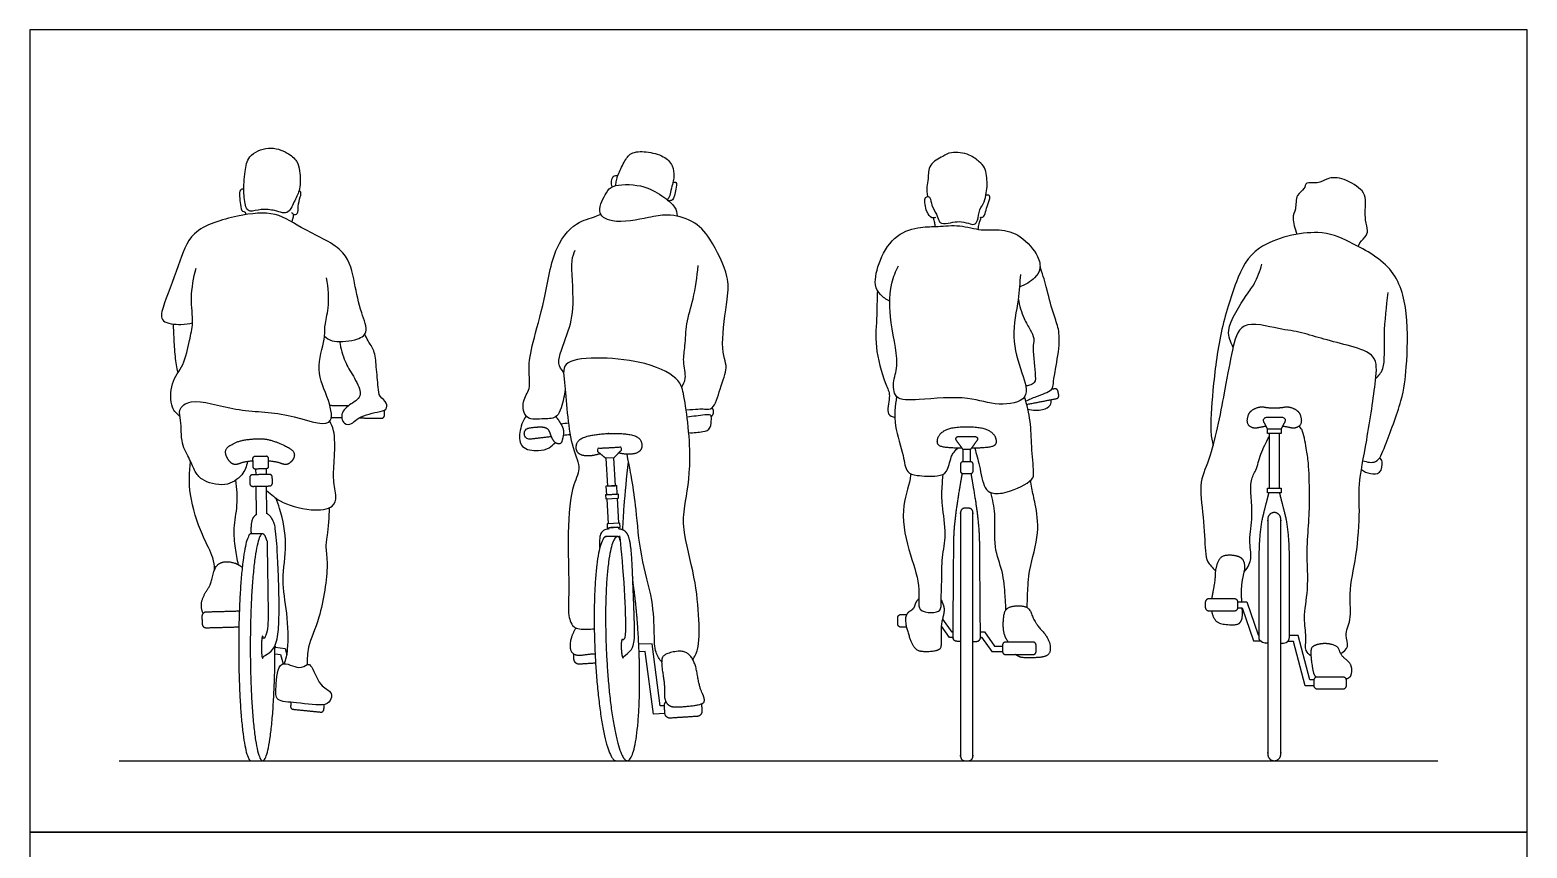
# Model space of a CAD drawing. Header units: millimetres. Extents: x 122.9 to 141.7, y 0.8 to 10.9.
# Drawn here: x 137.431 to 141.698, y 3.04 to 5.371 of the extents above; entities that cross this region are included whole.
import ezdxf

# ---------------------------------------------------------------- set-up
doc = ezdxf.new("R2010")
doc.units = ezdxf.units.MM
for name, color, linetype, true_color in [('AG-DIAGRAM', 7, 'Continuous', 0xfecc66), ('AG-PEOPLE', 7, 'Continuous', 0x66ccff), ('X-VPRT', 6, 'Continuous', 0xff00ff)]:
    doc.layers.add(name, color=color, linetype=linetype, true_color=true_color)

msp = doc.modelspace()

# ---------------------------------------------------------------- linework, layer by layer
at = {"layer": 'AG-DIAGRAM'}
msp.add_lwpolyline([(137.6851, 3.2884), (141.4443, 3.2884)], dxfattribs=at)
at = {"layer": 'AG-PEOPLE'}
for points in [[(140.9587, 4.2344), (140.9972, 4.2344), (140.9972, 4.2215), (140.9587, 4.2215)], [(140.9632, 4.065), (140.9927, 4.065), (140.9927, 4.2215), (140.9632, 4.2215)], [(139.0769, 4.0709), (139.1001, 4.0722), (139.0957, 4.152), (139.0724, 4.1507)], [(139.0744, 4.0462), (139.1053, 4.0479), (139.104, 4.0724), (139.073, 4.0706)], [(140.9587, 4.065), (140.9972, 4.065), (140.9972, 4.0521), (140.9587, 4.0521)], [(139.0722, 4.0348), (139.1088, 4.0369), (139.1082, 4.0481), (139.0716, 4.046)], [(139.0806, 3.9636), (139.0766, 4.0351), (139.1044, 4.0366), (139.1084, 3.9651)], [(139.0768, 3.9521), (139.1134, 3.9542), (139.1128, 3.9654), (139.0762, 3.9633)]]:
    msp.add_lwpolyline(points, close=True, dxfattribs=at)
for points in [[(140.1121, 4.1404), (140.1121, 4.1755), (140.1013, 4.1755), (140.0904, 4.1755), (140.0904, 4.1404)], [(138.0757, 4.1036), (138.0754, 4.1206)], [(138.104, 4.1213), (138.1042, 4.1043)], [(138.0771, 3.9904), (138.0761, 4.0706)], [(138.1047, 4.0713), (138.1057, 3.993)], [(140.8742, 3.7414), (140.8992, 3.7414), (140.932, 3.6476), (140.9346, 3.6476)], [(140.8742, 3.7243), (140.886, 3.7243), (140.9188, 3.6306), (140.9376, 3.6306)], [(140.0622, 3.64), (140.0521, 3.64), (140.0292, 3.6716)], [(140.0623, 3.6551), (140.0598, 3.6551), (140.0328, 3.6923)], [(140.1402, 3.6559), (140.1515, 3.6559), (140.1808, 3.6153), (140.2034, 3.6153)], [(140.1403, 3.6408), (140.1437, 3.6408), (140.1731, 3.6002), (140.2034, 3.6002)], [(141.0905, 3.5015), (141.0655, 3.5015), (141.0326, 3.6278), (141.016, 3.6278)], [(141.0905, 3.5186), (141.0787, 3.5186), (141.0458, 3.6449), (141.0212, 3.6449)], [(138.1296, 3.612), (138.159, 3.6084), (138.1634, 3.5907)], [(138.1296, 3.5935), (138.1457, 3.5915), (138.1525, 3.5642)], [(139.2395, 3.4452), (139.2274, 3.4444), (139.2043, 3.6218), (139.1665, 3.6206)], [(139.2409, 3.4233), (139.2083, 3.4213), (139.1851, 3.5993), (139.1674, 3.5987)]]:
    msp.add_lwpolyline(points, dxfattribs=at)
for points, degree, knots in [([(138.0444, 4.9674), (138.0421, 4.9483), (138.0385, 4.9083), (138.0455, 4.8637), (138.0586, 4.8515), (138.0909, 4.8625), (138.1281, 4.8574), (138.1496, 4.8493), (138.171, 4.8495), (138.1856, 4.887), (138.2035, 4.9164), (138.2009, 4.9689), (138.1938, 4.9985), (138.1644, 5.0234), (138.1116, 5.0426), (138.0509, 5.0142), (138.0463, 4.9836), (138.0444, 4.9674)], 3, [0, 0, 0, 0, 0.428274, 0.78667, 0.987271, 1.294257, 1.633038, 1.894459, 2.120632, 2.449521, 2.779575, 3.166955, 3.464369, 3.79104, 4.195121, 4.612736, 4.976841, 4.976841, 4.976841, 4.976841]), ([(139.1014, 4.9277), (139.1013, 4.9326), (139.1022, 4.9431), (139.1075, 4.9592), (139.1238, 4.9947), (139.1437, 5.0245), (139.1885, 5.0256), (139.2372, 5.0138), (139.264, 4.9879), (139.2681, 4.9528), (139.264, 4.9365), (139.2577, 4.9146), (139.2546, 4.8949), (139.2495, 4.8899), (139.2472, 4.8876)], 3, [0, 0, 0, 0, 0.218382, 0.454158, 0.807477, 1.11694, 1.486892, 1.89182, 2.228766, 2.519975, 2.753297, 3.026849, 3.277582, 3.454862, 3.454862, 3.454862, 3.454862]), ([(140.0125, 4.8369), (140.0092, 4.8359), (140.0004, 4.8333), (139.9849, 4.8527), (139.9789, 4.8913), (139.9892, 4.8978), (139.9991, 4.8938), (139.9995, 4.8694), (140.0159, 4.8475), (140.0217, 4.8271), (140.0289, 4.8173), (140.0562, 4.8218), (140.0797, 4.8269), (140.1053, 4.8208), (140.1234, 4.814), (140.1342, 4.8296), (140.136, 4.8602), (140.153, 4.8802), (140.157, 4.9077), (140.1606, 4.9315), (140.1564, 4.9805), (140.1358, 4.995), (140.111, 5.0191), (140.0556, 5.0254), (140.0341, 5.0105), (139.9911, 4.9904), (139.9924, 4.9473), (139.9866, 4.9249), (139.988, 4.9056), (139.9895, 4.8965)], 3, [0, 0, 0, 0, 0.177737, 0.441983, 0.779658, 0.941614, 1.094516, 1.354558, 1.649285, 1.900087, 2.073442, 2.3511, 2.630323, 2.913201, 3.138581, 3.353053, 3.65663, 3.937522, 4.217973, 4.498965, 4.873358, 5.140968, 5.463244, 5.859328, 6.146133, 6.50511, 6.848534, 7.117664, 7.408705, 7.408705, 7.408705, 7.408705]), ([(139.0903, 4.9241), (139.0874, 4.9335), (139.0896, 4.9579), (139.1025, 4.9568), (139.1071, 4.9568)], 3, [0, 0, 0, 0, 0.3101341, 0.5203562, 0.5203562, 0.5203562, 0.5203562]), ([(141.2173, 4.754), (141.2176, 4.7554), (141.2208, 4.7653), (141.2376, 4.7792), (141.2471, 4.8007), (141.234, 4.8288), (141.24, 4.8878), (141.2327, 4.9136), (141.1761, 4.9516), (141.1293, 4.9514), (141.1112, 4.9367), (141.1, 4.9354), (141.0894, 4.9341), (141.0662, 4.9407), (141.0657, 4.9158), (141.0376, 4.9027), (141.0415, 4.8594), (141.0261, 4.8376), (141.0368, 4.8056), (141.0425, 4.7888)], 3, [4.156944, 4.156944, 4.156944, 4.156944, 4.206168, 4.508143, 4.766547, 5.075405, 5.495934, 5.786486, 6.194539, 6.570671, 6.894054, 6.894054, 6.894054, 7.202508, 7.43717, 7.730866, 8.081078, 8.37426, 8.698415, 8.698415, 8.698415, 8.698415]), ([(138.0407, 4.9176), (138.0373, 4.9172), (138.0247, 4.9191), (138.0312, 4.8734), (138.0341, 4.8525), (138.0459, 4.854), (138.046, 4.8472), (138.0455, 4.8447)], 3, [0, 0, 0, 0, 0.175299, 0.526364, 0.770403, 0.920519, 1.070308, 1.070308, 1.070308, 1.070308]), ([(138.177, 4.8518), (138.1781, 4.8494), (138.1814, 4.844), (138.1975, 4.8463), (138.1936, 4.8698), (138.2015, 4.8941), (138.2053, 4.9095), (138.1999, 4.9116), (138.198, 4.9123)], 3, [0, 0, 0, 0, 0.154516, 0.335683, 0.582093, 0.86994, 1.070305, 1.205119, 1.205119, 1.205119, 1.205119]), ([(139.3015, 4.2883), (139.3301, 4.291), (139.3537, 4.2917), (139.3811, 4.2875), (139.3989, 4.3537), (139.425, 4.4189), (139.3959, 4.4457), (139.4202, 4.6137), (139.425, 4.6695), (139.372, 4.7792), (139.3271, 4.8273), (139.2709, 4.8437), (139.2282, 4.8438), (139.1956, 4.8366), (139.0923, 4.8157), (139.0414, 4.8516), (139.0749, 4.9086), (139.0901, 4.9312), (139.1766, 4.9328), (139.2307, 4.9012), (139.2713, 4.8693), (139.2749, 4.8509), (139.2754, 4.8406)], 3, [-11.255422, -11.255422, -11.255422, -11.255422, -10.921583, -10.656299, -10.222477, -9.72393, -9.115258, -8.60549, -8.1816, -7.567721, -7.084107, -6.640969, -6.640969, -6.226924, -5.648939, -5.263415, -4.84104, -4.546871, -4.044148, -3.577722, -3.180233, -2.913155, -2.913155, -2.913155, -2.913155]), ([(139.2638, 4.9361), (139.2671, 4.937), (139.2764, 4.9388), (139.2719, 4.9162), (139.2661, 4.8832), (139.2547, 4.8847), (139.2508, 4.8847)], 3, [0.0094822, 0.0094822, 0.0094822, 0.0094822, 0.1679665, 0.4170915, 0.7379475, 0.9315693, 0.9315693, 0.9315693, 0.9315693]), ([(140.1388, 4.8377), (140.14, 4.8372), (140.1428, 4.8365), (140.1527, 4.8392), (140.1559, 4.8596), (140.1636, 4.8773), (140.1704, 4.9019), (140.1593, 4.9008), (140.1559, 4.9005)], 3, [0, 0, 0, 0, 0.110565, 0.268544, 0.507172, 0.769476, 1.014249, 1.189547, 1.189547, 1.189547, 1.189547]), ([(138.2707, 4.4988), (138.2772, 4.4933), (138.2908, 4.4802), (138.3573, 4.4839), (138.4001, 4.5073), (138.3724, 4.5687), (138.3563, 4.6502), (138.337, 4.7484), (138.2119, 4.7985), (138.134, 4.8568), (138.0223, 4.8441), (137.8847, 4.8037), (137.8571, 4.6996), (137.8094, 4.5869), (137.8005, 4.5352), (137.864, 4.5305), (137.8837, 4.5338), (137.8944, 4.5367)], 3, [0, 0, 0, 0, 0.274805, 0.714005, 1.054633, 1.463368, 1.97471, 2.498867, 3.112221, 3.65048, 4.20752, 4.832473, 5.387713, 5.999833, 6.336856, 6.727707, 7.042826, 7.042826, 7.042826, 7.042826]), ([(138.1776, 4.8242), (138.1787, 4.827), (138.1806, 4.8328), (138.1826, 4.8413), (138.1834, 4.8456)], 3, [0, 0, 0, 0, 0.1650826, 0.3625981, 0.3625981, 0.3625981, 0.3625981]), ([(138.9567, 4.3464), (138.9558, 4.3377), (138.953, 4.322), (138.9388, 4.2613), (138.8975, 4.2649), (138.8409, 4.2553), (138.8319, 4.3154), (138.8606, 4.3483), (138.8495, 4.4056), (138.8639, 4.4832), (138.8985, 4.5957), (138.9236, 4.7625), (138.9993, 4.8335), (139.0315, 4.8332), (139.0581, 4.8463)], 3, [0, 0, 0, 0, 0.292337, 0.707032, 1.052738, 1.448585, 1.832343, 2.197431, 2.611907, 3.117985, 3.726737, 4.342016, 4.927045, 5.465832, 5.465832, 5.465832, 5.465832]), ([(140.006, 4.8355), (140.007, 4.8312), (140.009, 4.8225), (140.0105, 4.8147), (140.0112, 4.8108)], 3, [0, 0, 0, 0, 0.2017697, 0.391583, 0.391583, 0.391583, 0.391583]), ([(140.1338, 4.8029), (140.1345, 4.8082), (140.1364, 4.8186), (140.1403, 4.831), (140.1427, 4.837)], 3, [0, 0, 0, 0, 0.2197875, 0.4633694, 0.4633694, 0.4633694, 0.4633694]), ([(139.8819, 4.5984), (139.8719, 4.6026), (139.8538, 4.6163), (139.8346, 4.6455), (139.8516, 4.7193), (139.8964, 4.7905), (139.9697, 4.8118), (140.0192, 4.8096), (140.0817, 4.8176), (140.142, 4.7974), (140.1943, 4.8049), (140.2574, 4.7882), (140.3067, 4.7289), (140.3132, 4.6896), (140.2962, 4.6629), (140.2677, 4.6437), (140.2516, 4.6392)], 3, [0, 0, 0, 0, 0.314478, 0.623308, 1.090652, 1.596217, 2.060199, 2.450391, 2.88358, 3.319005, 3.715229, 4.153776, 4.630604, 4.96138, 5.258962, 5.650031, 5.650031, 5.650031, 5.650031]), ([(141.2305, 4.1436), (141.2418, 4.1394), (141.2738, 4.1328), (141.2952, 4.1911), (141.3442, 4.3168), (141.3558, 4.4093), (141.3614, 4.5645), (141.3238, 4.6996), (141.1907, 4.7684), (141.1065, 4.8071), (140.9193, 4.766), (140.8666, 4.653), (140.8214, 4.5077), (140.8022, 4.3514), (140.7939, 4.2263), (140.8006, 4.1995), (140.8032, 4.1871)], 3, [0, 0, 0, 0, 0.340627, 0.753634, 1.412474, 1.973552, 2.671806, 3.33079, 3.995257, 4.548956, 5.290524, 5.904504, 6.600737, 7.330917, 7.950905, 8.299944, 8.299944, 8.299944, 8.299944]), ([(138.9522, 4.3953), (138.9464, 4.4033), (138.9289, 4.4217), (138.9661, 4.5085), (138.9858, 4.5838), (138.9706, 4.714), (138.9815, 4.7336), (138.9849, 4.7435)], 3, [0, 0, 0, 0, 0.309874, 0.831429, 1.370038, 2.001604, 2.320184, 2.320184, 2.320184, 2.320184]), ([(139.2887, 4.3534), (139.2935, 4.3611), (139.3042, 4.3781), (139.2906, 4.4277), (139.3, 4.4714), (139.3002, 4.5363), (139.3243, 4.605), (139.3327, 4.6679), (139.336, 4.6995)], 3, [0, 0, 0, 0, 0.296595, 0.689952, 1.074119, 1.524869, 2.012742, 2.569258, 2.569258, 2.569258, 2.569258]), ([(140.2544, 4.6745), (140.2523, 4.6504), (140.2502, 4.6019), (140.2259, 4.4951), (140.2562, 4.3991), (140.2861, 4.3148), (140.1858, 4.2972), (140.1064, 4.3297), (139.9712, 4.3175), (139.8925, 4.314), (139.8908, 4.3755), (139.911, 4.4219), (139.8773, 4.5543), (139.8835, 4.6479), (139.8988, 4.6833), (139.9069, 4.6991)], 3, [0, 0, 0, 0, 0.470258, 1.039404, 1.606583, 2.062682, 2.541024, 3.068945, 3.718308, 4.163266, 4.533455, 4.928605, 5.56702, 6.106008, 6.509519, 6.509519, 6.509519, 6.509519]), ([(140.2694, 4.3141), (140.2798, 4.318), (140.298, 4.3267), (140.3471, 4.3426), (140.3479, 4.3649), (140.3526, 4.3978), (140.3676, 4.4732), (140.3635, 4.524), (140.3454, 4.567), (140.3286, 4.6402), (140.3164, 4.6782), (140.3102, 4.6978)], 3, [0, 0, 0, 0, 0.319355, 0.696876, 0.929988, 1.24743, 1.733787, 2.126873, 2.500377, 2.975717, 3.409403, 3.409403, 3.409403, 3.409403]), ([(140.8606, 4.4677), (140.8536, 4.4824), (140.833, 4.5146), (140.8986, 4.6171), (140.9223, 4.646), (140.9376, 4.6846), (140.9421, 4.7033)], 3, [0, 0, 0, 0, 0.395407, 0.993396, 1.3625, 1.79282, 1.79282, 1.79282, 1.79282]), ([(137.8587, 4.2693), (137.8501, 4.2766), (137.8313, 4.293), (137.83, 4.3684), (137.8717, 4.4141), (137.8853, 4.4866), (137.8983, 4.5365), (137.8872, 4.609), (137.8974, 4.6648), (137.9046, 4.6926)], 3, [0, 0, 0, 0, 0.317665, 0.765694, 1.196594, 1.656084, 2.048621, 2.508269, 3.015408, 3.015408, 3.015408, 3.015408]), ([(138.0512, 4.141), (138.0486, 4.1276), (138.0384, 4.1006), (137.9887, 4.0651), (137.9194, 4.0865), (137.9015, 4.1123), (137.887, 4.1489), (137.8599, 4.1912), (137.8641, 4.2571), (137.8517, 4.2893), (137.8942, 4.3265), (138.0254, 4.2795), (138.1551, 4.2866), (138.303, 4.2254), (138.2834, 4.3234), (138.2418, 4.3998), (138.2737, 4.4885), (138.2699, 4.5296), (138.2848, 4.5798), (138.2819, 4.6367), (138.2768, 4.665)], 3, [0, 0, 0, 0, 0.348793, 0.757021, 1.200966, 1.500173, 1.835327, 2.224058, 2.662917, 2.963905, 3.308192, 3.929169, 4.598391, 5.190759, 5.618753, 6.145116, 6.654554, 7.000215, 7.386507, 7.894234, 7.894234, 7.894234, 7.894234]), ([(139.8468, 4.6285), (139.8452, 4.6018), (139.8454, 4.5471), (139.8374, 4.4576), (139.8703, 4.3604), (139.8856, 4.3278), (139.8692, 4.2747), (139.8894, 4.2684), (139.8966, 4.2668)], 3, [0, 0, 0, 0, 0.494616, 1.028556, 1.575436, 1.85878, 2.17376, 2.366539, 2.366539, 2.366539, 2.366539]), ([(141.2669, 4.3777), (141.2748, 4.3861), (141.2958, 4.4045), (141.2879, 4.5082), (141.298, 4.5827), (141.3021, 4.6229)], 3, [0, 0, 0, 0, 0.333345, 0.890124, 1.513825, 1.513825, 1.513825, 1.513825]), ([(140.2481, 4.6057), (140.2512, 4.5862), (140.2625, 4.5482), (140.2818, 4.5188), (140.2952, 4.4911), (140.2878, 4.4725), (140.2961, 4.3947), (140.2984, 4.3659), (140.2799, 4.358), (140.273, 4.3568), (140.2695, 4.3566)], 3, [0, 0, 0, 0, 0.424733, 0.758357, 1.044572, 1.290363, 1.779122, 2.067509, 2.289099, 2.469724, 2.469724, 2.469724, 2.469724]), ([(137.8532, 4.3945), (137.85, 4.4097), (137.8447, 4.4398), (137.8418, 4.4945), (137.8408, 4.5202), (137.8405, 4.5331)], 3, [0, 0, 0, 0, 0.373423, 0.774835, 1.114707, 1.114707, 1.114707, 1.114707]), ([(141.1673, 3.5937), (141.1753, 3.5984), (141.1937, 3.6132), (141.1755, 3.6475), (141.2005, 3.692), (141.188, 3.7683), (141.2141, 3.8713), (141.2226, 4.0023), (141.2164, 4.0766), (141.243, 4.2028), (141.2667, 4.3656), (141.2734, 4.4466), (141.1935, 4.4711), (141.1198, 4.4891), (141.0772, 4.5026), (141.0343, 4.5138), (140.9937, 4.5161), (140.879, 4.5499), (140.8564, 4.4506), (140.8375, 4.3508), (140.8015, 4.1568), (140.7611, 4.0859), (140.7766, 3.9847), (140.7807, 3.8885), (140.7848, 3.8552), (140.8009, 3.8397), (140.8101, 3.8293)], 3, [0, 0, 0, 0, 0.299296, 0.618513, 1.004898, 1.491187, 2.084922, 2.729618, 3.215898, 3.858078, 4.600205, 5.065754, 5.542548, 6.047387, 6.50791, 6.50791, 6.972689, 7.533066, 8.027792, 8.629983, 9.418592, 9.927537, 10.492995, 11.051198, 11.369221, 11.677129, 11.677129, 11.677129, 11.677129]), ([(138.3137, 4.483), (138.3167, 4.4638), (138.3273, 4.4251), (138.3522, 4.3868), (138.3771, 4.3399), (138.3679, 4.3199), (138.3503, 4.3075), (138.3143, 4.2847), (138.3226, 4.2455), (138.351, 4.2466), (138.3612, 4.2664), (138.4202, 4.2834), (138.4482, 4.2865), (138.4502, 4.3103), (138.4256, 4.326), (138.4235, 4.3543), (138.4182, 4.4115), (138.4148, 4.4567), (138.3945, 4.4841), (138.3886, 4.4975), (138.3854, 4.5039)], 3, [0, 0, 0, 0, 0.417428, 0.798673, 1.183813, 1.416043, 1.669347, 2.013942, 2.313663, 2.561797, 2.810541, 3.236225, 3.51431, 3.737794, 4.015285, 4.298885, 4.715797, 5.087648, 5.396851, 5.6497, 5.6497, 5.6497, 5.6497]), ([(139.3205, 3.5765), (139.326, 3.5858), (139.3389, 3.6059), (139.3391, 3.6962), (139.3285, 3.8096), (139.2896, 3.9462), (139.2967, 4.0167), (139.3221, 4.1461), (139.2965, 4.3334), (139.2817, 4.3763), (139.1906, 4.4349), (138.9414, 4.446), (138.9577, 4.3638), (138.9658, 4.1959), (139.0053, 4.1234), (138.9747, 4.0749), (138.9612, 3.937), (138.9696, 3.7773), (138.9629, 3.7061), (138.979, 3.6615), (139.0204, 3.6643), (139.033, 3.6636), (139.0396, 3.6641)], 3, [0, 0, 0, 0, 0.322921, 0.845066, 1.4762, 2.143989, 2.614451, 3.276931, 4.053736, 4.415406, 5.001265, 5.842275, 6.271068, 7.014339, 7.449007, 7.895303, 8.575544, 9.304501, 9.784334, 10.135269, 10.474902, 10.728317, 10.728317, 10.728317, 10.728317]), ([(139.9012, 4.3268), (139.8968, 4.2993), (139.8922, 4.2433), (139.9217, 4.1621), (139.927, 4.1089), (139.959, 4.1001), (140.019, 4.0978), (140.0472, 4.1085), (140.054, 4.1496), (140.063, 4.1678), (140.0758, 4.1793)], 3, [0, 0, 0, 0, 0.504823, 1.022001, 1.401511, 1.690971, 2.08546, 2.385688, 2.724697, 2.913064, 2.913064, 2.913064, 2.913064]), ([(140.1242, 4.1793), (140.1285, 4.1623), (140.1383, 4.1311), (140.1486, 4.0651), (140.1731, 4.0484), (140.217, 4.0499), (140.2915, 4.0857), (140.2928, 4.1128), (140.2852, 4.1866), (140.2844, 4.255), (140.2729, 4.3029), (140.2659, 4.3259)], 3, [0, 0, 0, 0, 0.400573, 0.840016, 1.113255, 1.478913, 1.964223, 2.231356, 2.698531, 3.167677, 3.636404, 3.636404, 3.636404, 3.636404]), ([(140.2753, 4.2907), (140.2887, 4.2862), (140.3171, 4.2864), (140.3415, 4.2993), (140.342, 4.3122), (140.3416, 4.3174)], 3, [0, 0, 0, 0, 0.359047, 0.6326962, 0.8527216, 0.8527216, 0.8527216, 0.8527216]), ([(138.8454, 4.2707), (138.8355, 4.2571), (138.8245, 4.2256), (138.8272, 4.1769), (138.8802, 4.1693), (138.9111, 4.1783), (138.9237, 4.1897), (138.9287, 4.1957)], 3, [0, 0, 0, 0, 0.404207, 0.765938, 1.150054, 1.474261, 1.750471, 1.750471, 1.750471, 1.750471]), ([(139.3089, 4.2236), (139.3226, 4.2227), (139.3485, 4.226), (139.3715, 4.2306), (139.3737, 4.2645), (139.373, 4.2759), (139.3527, 4.2739), (139.3297, 4.2707), (139.3127, 4.2687), (139.3042, 4.2676)], 3, [0.050874, 0.050874, 0.050874, 0.050874, 0.388395, 0.648149, 0.825886, 0.995081, 1.228493, 1.512304, 1.800328, 1.800328, 1.800328, 1.800328]), ([(140.9548, 4.2418), (140.9371, 4.2385), (140.9193, 4.2349), (140.8996, 4.2467), (140.9027, 4.2753), (140.9156, 4.2899), (140.9398, 4.2984), (140.9623, 4.2939), (140.9779, 4.2939), (140.9936, 4.2939), (141.0161, 4.2984), (141.0403, 4.2899), (141.0532, 4.2753), (141.0563, 4.2467), (141.0365, 4.2349), (141.0187, 4.2385), (141.0011, 4.2418)], 2, [0, 0, 0, 0.07597, 0.151941, 0.227911, 0.303881, 0.379852, 0.455822, 0.531792, 0.531792, 0.607763, 0.683733, 0.759703, 0.835674, 0.911644, 0.987614, 1.063585, 1.063585, 1.063585]), ([(138.1049, 4.0582), (138.1217, 4.0466), (138.1379, 4.0263), (138.2273, 3.9975), (138.297, 4.0068), (138.3064, 4.0428), (138.2933, 4.0905), (138.3003, 4.152), (138.3009, 4.2295), (138.29, 4.2474), (138.2855, 4.2561)], 3, [0, 0, 0, 0, 0.427644, 0.981091, 1.410745, 1.705265, 2.083127, 2.531005, 3.004233, 3.299875, 3.299875, 3.299875, 3.299875]), ([(140.0878, 4.1791), (140.0691, 4.1791), (140.0228, 4.1829), (140.0151, 4.1999), (140.0265, 4.2245), (140.0617, 4.2402), (140.1013, 4.2402), (140.1408, 4.2402), (140.1761, 4.2245), (140.1874, 4.1999), (140.1797, 4.1829), (140.1334, 4.1791), (140.1147, 4.1791)], 2, [0, 0, 0, 0.120899, 0.241798, 0.362697, 0.483597, 0.604496, 0.604496, 0.725395, 0.846294, 0.967193, 1.088092, 1.208991, 1.208991, 1.208991]), ([(141.0822, 3.5875), (141.0768, 3.5915), (141.0636, 3.6016), (141.071, 3.643), (141.059, 3.697), (141.0773, 3.7773), (141.0686, 3.8857), (141.0773, 3.9678), (141.0787, 4.046), (141.0764, 4.1375), (141.0693, 4.1755), (141.0598, 4.2326), (141.0515, 4.2387), (141.0484, 4.2421)], 3, [0, 0, 0, 0, 0.254379, 0.602911, 1.022682, 1.535507, 2.128369, 2.642202, 3.150868, 3.683341, 4.055696, 4.469507, 4.680053, 4.680053, 4.680053, 4.680053]), ([(138.066, 4.1429), (138.0391, 4.14), (138.0151, 4.1298), (137.9975, 4.1424), (137.9864, 4.1669), (137.9941, 4.1847), (138.0415, 4.206), (138.0883, 4.206), (138.1135, 4.206), (138.179, 4.1772), (138.1866, 4.1593), (138.179, 4.1424), (138.1614, 4.1298), (138.1374, 4.14), (138.1105, 4.1429)], 2, [0, 0, 0, 0.106299, 0.212599, 0.318898, 0.425197, 0.531496, 0.637796, 0.637796, 0.744095, 0.850394, 0.956693, 1.062993, 1.169292, 1.275591, 1.275591, 1.275591]), ([(139.0565, 4.1636), (139.0337, 4.1559), (138.9977, 4.1586), (138.9852, 4.1787), (138.995, 4.2067), (139.0434, 4.2192), (139.0802, 4.2213), (139.0802, 4.2213), (139.0802, 4.2213), (139.117, 4.2222), (139.1663, 4.2137), (139.1783, 4.1866), (139.1675, 4.1655), (139.1321, 4.1599), (139.1091, 4.1656)], 2, [-1.310686, -1.310686, -1.310686, -1.179618, -1.048549, -0.91748, -0.786412, -0.655343, -0.655256, -0.655256, -0.655169, -0.5241, -0.393031, -0.261963, -0.130894, -0.001394, -0.001394, -0.001394]), ([(140.8924, 3.8267), (140.9043, 3.842), (140.9153, 3.865), (140.9039, 3.9201), (140.9197, 3.9846), (140.905, 4.0871), (140.9273, 4.115), (140.938, 4.1644), (140.9543, 4.1956), (140.9632, 4.2113)], 3, [0, 0, 0, 0, 0.337229, 0.746066, 1.222983, 1.784882, 2.113119, 2.50529, 2.92271, 2.92271, 2.92271, 2.92271]), ([(137.9574, 3.8332), (137.9567, 3.8445), (137.9554, 3.8696), (137.9183, 3.9342), (137.8822, 4.0471), (137.885, 4.1104), (137.889, 4.1417)], 3, [0, 0, 0, 0, 0.318613, 0.783972, 1.380206, 1.911746, 1.911746, 1.911746, 1.911746]), ([(139.1207, 3.9465), (139.1218, 3.969), (139.1244, 4.0141), (139.1322, 4.0984), (139.1372, 4.1404)], 3, [0, 0, 0, 0, 0.468686, 1.110064, 1.110064, 1.110064, 1.110064]), ([(139.2317, 3.5701), (139.2251, 3.5784), (139.2114, 3.5975), (139.2109, 3.6542), (139.2078, 3.7496), (139.1698, 3.8702), (139.16, 4.0024), (139.1491, 4.0803), (139.1406, 4.1236), (139.133, 4.1619)], 3, [0, 0, 0, 0, 0.320537, 0.736986, 1.292617, 1.940332, 2.5967, 3.124175, 3.471814, 3.471814, 3.471814, 3.471814]), ([(141.2261, 4.118), (141.2336, 4.1124), (141.2506, 4.1059), (141.2828, 4.1036), (141.2879, 4.1421), (141.2814, 4.1489), (141.2786, 4.1524)], 3, [0, 0, 0, 0, 0.29995, 0.589641, 0.905086, 1.111934, 1.111934, 1.111934, 1.111934]), ([(139.9416, 4.1061), (139.9413, 4.1016), (139.9384, 4.0764), (139.9083, 3.9987), (139.9387, 3.8752), (139.9724, 3.7836), (139.9572, 3.7136), (140.0001, 3.7095), (140.0294, 3.7139), (140.0272, 3.7452), (140.031, 3.7997), (140.0294, 3.8692), (140.0455, 3.9325), (140.0294, 4.0158), (140.0306, 4.0634), (140.0328, 4.0929), (140.0341, 4.1049)], 3, [0.215876, 0.215876, 0.215876, 0.215876, 0.339682, 0.868514, 1.494027, 2.050241, 2.465399, 2.78157, 3.058076, 3.333761, 3.747561, 4.208046, 4.656677, 5.159003, 5.561929, 5.838762, 5.838762, 5.838762, 5.838762]), ([(138.0258, 3.8468), (138.0219, 3.8625), (138.0163, 3.8946), (138.0101, 3.9519), (138.0246, 4.0169), (138.0212, 4.0646), (138.0183, 4.0883)], 3, [0, 0, 0, 0, 0.38014, 0.791309, 1.236384, 1.698698, 1.698698, 1.698698, 1.698698]), ([(140.2734, 3.7247), (140.2736, 3.7382), (140.2751, 3.7667), (140.2771, 3.835), (140.3107, 3.9341), (140.2976, 4.0189), (140.287, 4.0608), (140.2842, 4.0801), (140.2832, 4.0875)], 3, [0, 0, 0, 0, 0.351799, 0.806667, 1.372478, 1.848675, 2.220337, 2.443588, 2.443588, 2.443588, 2.443588]), ([(138.1566, 3.5647), (138.1606, 3.5782), (138.1692, 3.6062), (138.1655, 3.7123), (138.1464, 3.8039), (138.1665, 3.9024), (138.1507, 3.9856), (138.136, 4.0278), (138.1328, 4.0365)], 3, [0, 0, 0, 0, 0.355274, 0.909264, 1.444808, 1.995232, 2.526806, 2.696429, 2.696429, 2.696429, 2.696429]), ([(140.213, 3.7182), (140.2126, 3.7319), (140.2108, 3.7595), (140.2053, 3.8305), (140.1757, 3.8955), (140.1862, 3.9917), (140.1749, 4.0325), (140.1696, 4.0529)], 3, [0, 0, 0, 0, 0.354342, 0.811577, 1.282597, 1.815298, 2.254662, 2.254662, 2.254662, 2.254662]), ([(138.2842, 4.0092), (138.2838, 3.984), (138.2784, 3.9268), (138.2725, 3.8941), (138.2836, 3.8441), (138.2609, 3.6943), (138.2226, 3.6198), (138.221, 3.5788), (138.2213, 3.5623)], 3, [0.077477, 0.077477, 0.077477, 0.077477, 0.483879, 0.800797, 1.181307, 1.852304, 2.372309, 2.723124, 2.723124, 2.723124, 2.723124]), ([(140.8854, 3.7414), (140.8837, 3.7701), (140.8869, 3.8063), (140.8961, 3.8395), (140.8887, 3.8663), (140.8731, 3.8709), (140.8574, 3.8755), (140.8233, 3.8715), (140.8093, 3.8346), (140.8094, 3.802), (140.8006, 3.7582), (140.7994, 3.7497)], 2, [1.29146, 1.29146, 1.29146, 1.404408, 1.532081, 1.659755, 1.787428, 1.787428, 1.915102, 2.042775, 2.170448, 2.298122, 2.334578, 2.334578, 2.334578]), ([(140.7989, 3.7159), (140.799, 3.7157), (140.8024, 3.6973), (140.8199, 3.6782), (140.8688, 3.6745), (140.882, 3.6825), (140.8878, 3.6979), (140.8866, 3.7224)], 2, [0.636969, 0.636969, 0.636969, 0.6383672, 0.7660406, 0.8937141, 1.0213875, 1.149061, 1.254302, 1.254302, 1.254302]), ([(141.1821, 3.5222), (141.1949, 3.524), (141.2002, 3.5471), (141.1947, 3.567), (141.1676, 3.5886), (141.1603, 3.615), (141.1257, 3.624), (141.1079, 3.621), (141.0902, 3.618), (141.0802, 3.6033), (141.0857, 3.5543), (141.0916, 3.5309), (141.0976, 3.5266)], 2, [0.675723, 0.675723, 0.675723, 0.778846, 0.890109, 1.001373, 1.112637, 1.2239, 1.335164, 1.335164, 1.446428, 1.557691, 1.668955, 1.730054, 1.730054, 1.730054]), ([(138.1501, 3.5634), (138.1359, 3.5568), (138.1321, 3.498), (138.1305, 3.4552), (138.1926, 3.4562), (138.2722, 3.4405), (138.2914, 3.4632), (138.2906, 3.4886), (138.2541, 3.4995), (138.2353, 3.5617), (138.2205, 3.5645), (138.1982, 3.5446), (138.1622, 3.5691), (138.1501, 3.5634)], 3, [0, 0, 0, 0, 0.44534, 0.775521, 1.176062, 1.667892, 1.930795, 2.171521, 2.493494, 2.918148, 3.093231, 3.366058, 3.747673, 3.747673, 3.747673, 3.747673])]:
    msp.add_open_spline(points, degree=degree, knots=knots, dxfattribs=at)
for points, weights, degree, knots in [([(140.2721, 4.304), (140.3165, 4.3126), (140.3566, 4.3203), (140.3652, 4.322), (140.3635, 4.3306), (140.3625, 4.336), (140.3614, 4.3414), (140.3598, 4.35), (140.3512, 4.3483), (140.3469, 4.3475), (140.3426, 4.3467)], [1, 1, 1, 0.707106781187, 1, 1, 1, 0.707106781187, 1, 1, 1], 2, [0.053564, 0.053564, 0.053564, 0.2493373, 0.2493373, 0.2913093, 0.2913093, 0.32486, 0.32486, 0.3668319, 0.3668319, 0.3875874, 0.3875874, 0.3875874]), ([(138.3695, 4.2655), (138.401, 4.2649), (138.4326, 4.2643), (138.4413, 4.2641), (138.4415, 4.2729), (138.4416, 4.2803), (138.4418, 4.2877)], [1, 1, 1, 0.707106781187, 1, 1, 1], 2, [1.5624484, 1.5624484, 1.5624484, 1.7508437, 1.7508437, 1.791776, 1.791776, 1.8362661, 1.8362661, 1.8362661]), ([(138.917, 4.212), (138.8975, 4.2096), (138.8779, 4.2072), (138.8584, 4.2048), (138.849, 4.2037), (138.8415, 4.2095), (138.8403, 4.2189), (138.8392, 4.2284), (138.845, 4.2358), (138.8544, 4.237), (138.8684, 4.2387), (138.8824, 4.2404), (138.9011, 4.2388), (138.9125, 4.2329), (138.9191, 4.1948), (138.9459, 4.1903), (138.949, 4.2036), (138.9567, 4.2288), (138.9423, 4.253), (138.9348, 4.264), (138.9304, 4.269)], [1, 1, 1, 1, 0.804737854124, 0.804737854124, 1, 0.804737854124, 0.804737854124, 1, 1, 1, 1, 1, 1, 1, 1, 1, 1, 1, 1], 3, [-13.13567, -13.13567, -13.13567, -13.13567, -12.944163, -12.944163, -12.944163, -12.861635, -12.861635, -12.861635, -12.779107, -12.779107, -12.779107, -12.642311, -12.642311, -12.403646, -12.064941, -11.813592, -11.627063, -11.339762, -11.044207, -10.789075, -10.789075, -10.789075, -10.789075]), ([(139.3731, 4.2691), (139.3809, 4.2761), (139.3798, 4.285), (139.3791, 4.2903), (139.3755, 4.2942)], [0.983886207281, 0.867217097853, 1, 0.950308264637, 1], 2, [5.41157946, 5.41157946, 5.41157946, 5.46469955, 5.46469955, 5.49796424, 5.49796424, 5.49796424]), ([(140.9587, 4.2344), (140.9533, 4.2444), (140.948, 4.2545), (140.9456, 4.2589), (140.9482, 4.2631), (140.9508, 4.2674), (140.9557, 4.2674), (140.9668, 4.2674), (140.9779, 4.2674), (140.989, 4.2674), (141.0001, 4.2674), (141.0051, 4.2674), (141.0077, 4.2631), (141.0102, 4.2589), (141.0079, 4.2545), (141.0025, 4.2444), (140.9972, 4.2344)], [1, 1, 1, 0.87012006943, 1, 0.87012006943, 1, 1, 1, 1, 1, 0.87012006943, 1, 0.87012006943, 1, 1, 1], 2, [0, 0, 0, 0.608024, 0.608024, 0.637165, 0.637165, 0.666307, 0.666307, 1.268309, 1.268309, 1.870311, 1.870311, 1.899453, 1.899453, 1.928594, 1.928594, 2.536618, 2.536618, 2.536618]), ([(139.0957, 4.152), (139.107, 4.1634), (139.1183, 4.1749), (139.1202, 4.1768), (139.1191, 4.1793), (139.118, 4.1818), (139.1152, 4.1817), (139.0825, 4.1799), (139.0497, 4.178), (139.047, 4.1779), (139.0461, 4.1753), (139.0453, 4.1727), (139.0474, 4.1709), (139.0599, 4.1608), (139.0724, 4.1507)], [1, 1, 1, 0.824495982522, 1, 0.824495982522, 1, 1, 1, 0.824495982522, 1, 0.824495982522, 1, 1, 1], 2, [0, 0, 0, 0.756228, 0.756228, 0.771821, 0.771821, 0.787414, 0.787414, 1.547117, 1.547117, 1.56271, 1.56271, 1.578303, 1.578303, 2.334531, 2.334531, 2.334531]), ([(140.0904, 4.1755), (140.0811, 4.1885), (140.0718, 4.2014), (140.0693, 4.2049), (140.0713, 4.2086), (140.0732, 4.2124), (140.0774, 4.2124), (140.0893, 4.2124), (140.1013, 4.2124), (140.1132, 4.2124), (140.1251, 4.2124), (140.1293, 4.2124), (140.1313, 4.2086), (140.1332, 4.2049), (140.1307, 4.2014), (140.1214, 4.1885), (140.1121, 4.1755)], [1, 1, 1, 0.853374452232, 1, 0.853374452232, 1, 1, 1, 1, 1, 0.853374452232, 1, 0.853374452232, 1, 1, 1], 2, [0, 0, 0, 0.0973385, 0.0973385, 0.1204116, 0.1204116, 0.1434846, 0.1434846, 0.2162414, 0.2162414, 0.2889983, 0.2889983, 0.3120713, 0.3120713, 0.3351443, 0.3351443, 0.4324828, 0.4324828, 0.4324828]), ([(138.0726, 4.1206), (138.0665, 4.1204), (138.0663, 4.1265), (138.0661, 4.1378), (138.0658, 4.149), (138.0657, 4.1551), (138.0718, 4.1552), (138.0883, 4.1556), (138.1047, 4.156), (138.1108, 4.1562), (138.111, 4.15), (138.1112, 4.1388), (138.1115, 4.1276), (138.1117, 4.1215), (138.1055, 4.1214), (138.0891, 4.121), (138.0726, 4.1206)], [1, 0.707106781187, 1, 1, 1, 0.707106781187, 1, 1, 1, 0.707106781187, 1, 1, 1, 0.707106781187, 1, 1, 1], 2, [0, 0, 0, 0.0286726, 0.0286726, 0.1286352, 0.1286352, 0.1573078, 0.1573078, 0.2065024, 0.2065024, 0.2351751, 0.2351751, 0.3351376, 0.3351376, 0.3638102, 0.3638102, 0.4130049, 0.4130049, 0.4130049]), ([(140.0904, 4.1071), (140.083, 4.1071), (140.083, 4.1145), (140.083, 4.1237), (140.083, 4.133), (140.083, 4.1404), (140.0904, 4.1404), (140.1013, 4.1404), (140.1121, 4.1404), (140.1196, 4.1404), (140.1196, 4.133), (140.1196, 4.1237), (140.1196, 4.1145), (140.1196, 4.1071), (140.1121, 4.1071), (140.1013, 4.1071), (140.0904, 4.1071)], [1, 0.707106781187, 1, 1, 1, 0.707106781187, 1, 1, 1, 0.707106781187, 1, 1, 1, 0.707106781187, 1, 1, 1], 2, [0, 0, 0, 0.0356129, 0.0356129, 0.0919083, 0.0919083, 0.1275212, 0.1275212, 0.1503548, 0.1503548, 0.1859677, 0.1859677, 0.2422631, 0.2422631, 0.277876, 0.277876, 0.3007096, 0.3007096, 0.3007096]), ([(138.0662, 4.0704), (138.058, 4.0702), (138.0578, 4.0787), (138.0576, 4.0867), (138.0574, 4.0946), (138.0572, 4.1032), (138.0654, 4.1033), (138.0895, 4.1039), (138.1135, 4.1045), (138.1217, 4.1047), (138.1219, 4.0961), (138.1221, 4.0882), (138.1223, 4.0803), (138.1225, 4.0717), (138.1143, 4.0715), (138.0903, 4.071), (138.0662, 4.0704)], [1, 0.707106781187, 1, 1, 1, 0.707106781187, 1, 1, 1, 0.707106781187, 1, 1, 1, 0.707106781187, 1, 1, 1], 2, [0, 0, 0, 0.0401326, 0.0401326, 0.087495, 0.087495, 0.1276277, 0.1276277, 0.2773375, 0.2773375, 0.3174702, 0.3174702, 0.3648326, 0.3648326, 0.4049652, 0.4049652, 0.5546751, 0.5546751, 0.5546751]), ([(140.0837, 3.6287), (140.0784, 3.6287), (140.073, 3.6287), (140.0685, 3.6287), (140.0653, 3.6319), (140.0622, 3.6351), (140.0622, 3.6396), (140.0633, 3.7851), (140.0644, 3.9123), (140.0649, 3.9675), (140.0803, 4.0578), (140.0845, 4.0824), (140.0886, 4.1071)], [1, 1, 1, 0.923144169623, 1, 0.923144169623, 1, 1, 1, 1, 1, 1, 1], 2, [-0.065904, -0.065904, -0.065904, -0.033205, -0.033205, -0.007198, -0.007198, 0.018809, 0.018809, 0.794793, 0.794793, 1.242312, 1.242312, 1.394653, 1.394653, 1.394653]), ([(140.1188, 3.6287), (140.1242, 3.6287), (140.1295, 3.6287), (140.134, 3.6287), (140.1372, 3.6319), (140.1404, 3.6351), (140.1403, 3.6396), (140.1392, 3.7851), (140.1381, 3.9123), (140.1376, 3.9675), (140.1223, 4.0578), (140.1181, 4.0824), (140.1139, 4.1071)], [1, 1, 1, 0.923144169623, 1, 0.923144169623, 1, 1, 1, 1, 1, 1, 1], 2, [-0.065904, -0.065904, -0.065904, -0.033205, -0.033205, -0.007198, -0.007198, 0.018809, 0.018809, 0.794793, 0.794793, 1.242312, 1.242312, 1.394653, 1.394653, 1.394653]), ([(140.9594, 3.6233), (140.9554, 3.6233), (140.9513, 3.6233), (140.9346, 3.6233), (140.9346, 3.64), (140.9346, 3.7528), (140.9346, 3.8493), (140.9346, 3.9427), (140.9465, 3.9886), (140.9546, 4.0203), (140.9628, 4.0521)], [1, 1, 1, 0.707106781187, 1, 1, 1, 1, 1, 1, 1], 2, [0, 0, 0, 0.328662, 0.328662, 0.412676, 0.412676, 1.054821, 1.054821, 1.50703, 1.50703, 2.087967, 2.087967, 2.087967]), ([(140.9964, 3.6233), (141.0005, 3.6233), (141.0046, 3.6233), (141.0212, 3.6233), (141.0212, 3.64), (141.0212, 3.7528), (141.0212, 3.8493), (141.0212, 3.9427), (141.0094, 3.9886), (141.0012, 4.0203), (140.9931, 4.0521)], [1, 1, 1, 0.707106781187, 1, 1, 1, 1, 1, 1, 1], 2, [0, 0, 0, 0.328662, 0.328662, 0.412676, 0.412676, 1.054821, 1.054821, 1.50703, 1.50703, 2.087967, 2.087967, 2.087967]), ([(138.1068, 3.9148), (138.1098, 3.7581), (138.11, 3.6457), (138.0968, 3.6347), (138.0958, 3.6436), (138.0944, 3.6436), (138.0909, 3.6436), (138.0909, 3.612), (138.0909, 3.5803), (138.0944, 3.5803), (138.0955, 3.5803), (138.0964, 3.5867), (138.118, 3.5953), (138.1383, 3.6312), (138.1426, 3.73), (138.1363, 3.8953), (138.128, 3.9814), (138.1057, 3.993)], [1, 1, 1, 1, 1.00364884292, 1.17147786753, 0.828359944141, 1.17147786753, 0.828359944141, 1.17147786753, 1.0292362368, 1.00492887959, 1.00492887959, 1.00492887959, 1.00492887959, 1.00492887959, 1.00492887959, 1.00492887959], 2, [-0.844477, -0.844477, -0.844477, -0.422238, 0, 0, 0.742333, 0.742333, 2.259996, 2.259996, 3.777659, 3.777659, 4.406815, 4.406815, 4.658479, 4.910143, 5.161808, 5.413472, 5.665136, 5.665136, 5.665136]), ([(140.0959, 3.2884), (140.0837, 3.2884), (140.0837, 3.3006), (140.0837, 3.6483), (140.0837, 3.996), (140.0837, 4.0082), (140.0959, 4.0082), (140.1013, 4.0082), (140.1066, 4.0082), (140.1188, 4.0082), (140.1188, 3.996), (140.1188, 3.6483), (140.1188, 3.3006), (140.1188, 3.2884), (140.1066, 3.2884), (140.1013, 3.2884), (140.0959, 3.2884)], [1, 0.707106781187, 1, 1, 1, 0.707106781187, 1, 1, 1, 0.707106781187, 1, 1, 1, 0.707106781187, 1, 1, 1], 2, [0, 0, 0, 0.058382, 0.058382, 2.178427, 2.178427, 2.236809, 2.236809, 2.269445, 2.269445, 2.327827, 2.327827, 4.447872, 4.447872, 4.506254, 4.506254, 4.53889, 4.53889, 4.53889]), ([(140.9779, 3.2884), (140.9594, 3.2884), (140.9594, 3.3069), (140.9594, 3.6421), (140.9594, 3.9772), (140.9594, 3.9957), (140.9779, 3.9957), (140.9964, 3.9957), (140.9964, 3.9772), (140.9964, 3.6421), (140.9964, 3.3069), (140.9964, 3.2884), (140.9779, 3.2884)], [1, 0.707106781187, 1, 1, 1, 0.707106781187, 1, 0.707106781187, 1, 1, 1, 0.707106781187, 1], 2, [0, 0, 0, 0.093382, 0.093382, 2.246932, 2.246932, 2.340314, 2.340314, 2.433696, 2.433696, 4.587245, 4.587245, 4.680628, 4.680628, 4.680628]), ([(138.0944, 3.9355), (138.0778, 3.9355), (138.0613, 3.9355), (138.0261, 3.9355), (138.0261, 3.612), (138.0261, 3.2884), (138.0613, 3.2884), (138.0778, 3.2884), (138.0944, 3.2884)], [1, 1, 1, 0.707106781187, 1, 0.707106781187, 1, 1, 1], 2, [-0.098767, -0.098767, -0.098767, 0, 0, 1.517663, 1.517663, 3.035325, 3.035325, 3.134092, 3.134092, 3.134092]), ([(138.1068, 3.9148), (138.1008, 3.9355), (138.0944, 3.9355), (138.0591, 3.9355), (138.0591, 3.612), (138.0591, 3.2884), (138.0944, 3.2884), (138.1296, 3.2884), (138.1296, 3.612), (138.1296, 3.614), (138.1296, 3.6161)], [0.893438378925, 0.929979965208, 1, 0.707106781187, 1, 0.707106781187, 1, 0.707106781187, 1, 0.997335813665, 0.994720094746], 2, [1.154845, 1.154845, 1.154845, 1.517663, 1.517663, 3.035325, 3.035325, 4.552988, 4.552988, 6.070651, 6.070651, 6.084456, 6.084456, 6.084456]), ([(139.1067, 3.9278), (139.0906, 3.9278), (139.0745, 3.9278), (139.0744, 3.9278), (139.0742, 3.9278), (139.0276, 3.9258), (139.0413, 3.6061), (139.0549, 3.2864), (139.1015, 3.2884), (139.1175, 3.2884), (139.1334, 3.2884)], [1, 1, 1, 1.00128445747, 1.00258035272, 0.70893136609, 1.00258035272, 0.70893136609, 1.00258035272, 1.00258035272, 1.00258035272], 2, [-0.105336, -0.105336, -0.105336, 0, 0, 0.007189, 0.007189, 1.636286, 1.636286, 3.265382, 3.265382, 3.368836, 3.368836, 3.368836]), ([(139.106, 3.9277), (139.1184, 3.9309), (139.1294, 3.6727), (139.1266, 3.6364), (139.1215, 3.6301), (139.1204, 3.6343), (139.1192, 3.6342), (139.1154, 3.6341), (139.1166, 3.6079), (139.1177, 3.5818), (139.1215, 3.582), (139.1226, 3.582), (139.1233, 3.5859), (139.1445, 3.5977), (139.1535, 3.6282), (139.1552, 3.6512), (139.1514, 3.7554), (139.1453, 3.9072), (139.1298, 3.9478), (139.1093, 3.949), (139.1092, 3.9514), (139.109, 3.9539), (139.0951, 3.9531), (139.0812, 3.9524), (139.0813, 3.9506), (139.0814, 3.9488), (139.0718, 3.9478), (139.061, 3.9424), (139.0536, 3.9237), (139.055, 3.8938)], [1, 1, 1, 1, 1, 1.03233363513, 1.15852260828, 0.819199192473, 1.15852260828, 0.819199192473, 1.15852260828, 1.03706123934, 1.00255445978, 1.00255445978, 1.00255445978, 1.00255445978, 1.00255445978, 1.00255445978, 1.00255445978, 1.00255445978, 1.00255445978, 1.00255445978, 1.00255445978, 1.00255445978, 1.00255445978, 1.00255445978, 1.00255445978, 1.00255445978, 1.00255445978, 1.00255445978], 2, [-0.974611, -0.974611, -0.974611, -0.649741, -0.32487, 0, 0, 0.605835, 0.605835, 2.234931, 2.234931, 3.864028, 3.864028, 4.447165, 4.447165, 4.659493, 4.871821, 5.084148, 5.296476, 5.508804, 5.721131, 5.721131, 5.773938, 5.773938, 5.84959, 5.84959, 5.888013, 5.888013, 5.965584, 6.043155, 6.120726, 6.120726, 6.120726]), ([(139.1068, 3.9278), (139.1067, 3.9278), (139.1067, 3.9278), (139.0601, 3.9258), (139.0738, 3.6061), (139.0874, 3.2864), (139.134, 3.2884), (139.1806, 3.2904), (139.1669, 3.6101), (139.1624, 3.7159), (139.1496, 3.8004)], [0.999391319446, 0.999695342829, 1, 0.707106781187, 1, 0.707106781187, 1, 0.707106781187, 1, 0.879457085995, 0.858135274996], 2, [1.627402, 1.627402, 1.627402, 1.629096, 1.629096, 3.258193, 3.258193, 4.887289, 4.887289, 6.516385, 6.516385, 7.186855, 7.186855, 7.186855]), ([(138.0279, 3.7142), (138.0265, 3.7145), (138.025, 3.7144), (137.9789, 3.7131), (137.9328, 3.7119), (137.9209, 3.7115), (137.9213, 3.6997), (137.9216, 3.6893), (137.9218, 3.6789), (137.9222, 3.667), (137.934, 3.6674), (137.9801, 3.6686), (138.0263, 3.6699), (138.0265, 3.6699), (138.0266, 3.6699)], [1, 0.992792137841, 1, 1, 1, 0.707106781187, 1, 1, 1, 0.707106781187, 1, 1, 1, 0.999884950333, 1], 2, [0.496102, 0.496102, 0.496102, 0.5046018, 0.5046018, 0.7802606, 0.7802606, 0.835828, 0.835828, 0.8980689, 0.8980689, 0.9536363, 0.9536363, 1.2292951, 1.2292951, 1.2303683, 1.2303683, 1.2303683]), ([(140.8644, 3.7497), (140.8743, 3.7497), (140.8743, 3.7399), (140.8743, 3.7328), (140.8743, 3.7258), (140.8743, 3.7159), (140.8644, 3.7159), (140.8277, 3.7159), (140.791, 3.7159), (140.7812, 3.7159), (140.7812, 3.7258), (140.7812, 3.7328), (140.7812, 3.7399), (140.7812, 3.7497), (140.791, 3.7497), (140.8277, 3.7497), (140.8644, 3.7497)], [1, 0.707106781187, 1, 1, 1, 0.707106781187, 1, 1, 1, 0.707106781187, 1, 1, 1, 0.707106781187, 1, 1, 1], 2, [0, 0, 0, 0.0496272, 0.0496272, 0.0950431, 0.0950431, 0.1446703, 0.1446703, 0.3806355, 0.3806355, 0.4302627, 0.4302627, 0.4756786, 0.4756786, 0.5253058, 0.5253058, 0.7612709, 0.7612709, 0.7612709]), ([(139.9295, 3.6693), (139.9213, 3.6693), (139.9132, 3.6693), (139.9048, 3.6693), (139.9048, 3.6777), (139.9048, 3.6889), (139.9048, 3.6966), (139.9048, 3.7049), (139.9132, 3.7049), (139.9216, 3.7049), (139.9299, 3.7049)], [1, 1, 1, 0.707106781187, 1, 1, 1, 0.707106781187, 1, 1, 1], 2, [0.315918, 0.315918, 0.315918, 0.3655964, 0.3655964, 0.4055315, 0.4055315, 0.4516164, 0.4516164, 0.4915515, 0.4915515, 0.542686, 0.542686, 0.542686]), ([(139.0433, 3.5665), (139.0125, 3.5645), (138.9971, 3.5635), (138.9827, 3.5626), (138.9818, 3.577), (138.9813, 3.585), (138.9808, 3.5929)], [1, 1, 1, 0.707106781187, 1, 1, 1], 2, [0.076871, 0.076871, 0.076871, 0.1767925, 0.1767925, 0.2504103, 0.2504103, 0.3019584, 0.3019584, 0.3019584]), ([(140.2118, 3.591), (140.2034, 3.591), (140.2034, 3.5993), (140.2034, 3.607), (140.2034, 3.6182), (140.2034, 3.6266), (140.2118, 3.6266), (140.2511, 3.6266), (140.2904, 3.6266), (140.2987, 3.6266), (140.2987, 3.6182), (140.2987, 3.607), (140.2987, 3.5993), (140.2987, 3.591), (140.2904, 3.591), (140.2511, 3.591), (140.2118, 3.591)], [1, 0.707106781187, 1, 1, 1, 0.707106781187, 1, 1, 1, 0.707106781187, 1, 1, 1, 0.707106781187, 1, 1, 1], 2, [0, 0, 0, 0.0399351, 0.0399351, 0.08602, 0.08602, 0.1259551, 0.1259551, 0.3655964, 0.3655964, 0.4055315, 0.4055315, 0.4516164, 0.4516164, 0.4915515, 0.4915515, 0.7311929, 0.7311929, 0.7311929]), ([(141.1002, 3.4931), (141.0904, 3.4931), (141.0904, 3.503), (141.0904, 3.51), (141.0904, 3.5171), (141.0904, 3.5269), (141.1002, 3.5269), (141.1369, 3.5269), (141.1737, 3.5269), (141.1835, 3.5269), (141.1835, 3.5171), (141.1835, 3.51), (141.1835, 3.503), (141.1835, 3.4931), (141.1737, 3.4931), (141.1369, 3.4931), (141.1002, 3.4931)], [1, 0.707106781187, 1, 1, 1, 0.707106781187, 1, 1, 1, 0.707106781187, 1, 1, 1, 0.707106781187, 1, 1, 1], 2, [0, 0, 0, 0.0496272, 0.0496272, 0.0950431, 0.0950431, 0.1446703, 0.1446703, 0.3806355, 0.3806355, 0.4302627, 0.4302627, 0.4756786, 0.4756786, 0.5253058, 0.5253058, 0.7612709, 0.7612709, 0.7612709]), ([(138.1752, 3.4549), (138.1746, 3.4493), (138.1741, 3.4438), (138.1733, 3.4359), (138.1811, 3.4351), (138.2207, 3.4311), (138.2602, 3.4271), (138.2681, 3.4263), (138.2689, 3.4341), (138.2696, 3.4414), (138.2703, 3.4486)], [1, 1, 1, 0.707106781187, 1, 1, 1, 0.707106781187, 1, 1, 1], 2, [0.7138689, 0.7138689, 0.7138689, 0.7470973, 0.7470973, 0.7841808, 0.7841808, 1.0215238, 1.0215238, 1.0586072, 1.0586072, 1.1020663, 1.1020663, 1.1020663]), ([(139.3452, 3.4508), (139.3458, 3.4405), (139.3465, 3.4302), (139.3474, 3.4157), (139.333, 3.4148), (139.2946, 3.4123), (139.2563, 3.4099), (139.2418, 3.409), (139.2409, 3.4234), (139.2402, 3.4343), (139.2395, 3.4451), (139.2391, 3.4517), (139.2438, 3.4564)], [1, 1, 1, 0.707106781187, 1, 1, 1, 0.707106781187, 1, 1, 1, 0.909695919971, 1], 2, [0.5444833, 0.5444833, 0.5444833, 0.6113458, 0.6113458, 0.6849636, 0.6849636, 0.9341992, 0.9341992, 1.0078169, 1.0078169, 1.0784454, 1.0784454, 1.1185861, 1.1185861, 1.1185861])]:
    msp.add_rational_spline(points, weights, degree=degree, knots=knots, dxfattribs=at)
for points, degree in [([(138.3382, 4.2995), (138.3121, 4.3), (138.286, 4.3005)], 2), ([(138.2899, 4.2671), (138.3049, 4.2668), (138.3198, 4.2665)], 2), ([(138.966, 4.2506), (138.959, 4.2498), (138.952, 4.2489), (138.9451, 4.2481)], 3), ([(138.9522, 4.2163), (138.9584, 4.2171), (138.9645, 4.2178), (138.9707, 4.2186)], 3), ([(138.0771, 3.9904), (138.0687, 3.9857), (138.0601, 3.963), (138.0613, 3.9355)], 2), ([(137.9245, 3.7082), (137.9163, 3.73), (137.9278, 3.7632), (137.9479, 3.7926), (137.9575, 3.8416), (137.9832, 3.8582), (138.0234, 3.851), (138.0362, 3.8394)], 2), ([(139.9644, 3.7493), (139.9564, 3.7431), (139.9507, 3.7208), (139.9301, 3.7095), (139.9243, 3.6859), (139.9407, 3.6296), (139.9556, 3.6037), (139.9824, 3.5986), (140.0234, 3.6031), (140.0308, 3.6175), (140.0276, 3.6739), (140.0386, 3.7127), (140.0361, 3.7322), (140.0282, 3.7484)], 2), ([(140.2202, 3.6266), (140.2079, 3.6419), (140.2042, 3.6818), (140.2104, 3.7238), (140.2458, 3.7316), (140.2802, 3.7259), (140.2938, 3.6829), (140.3363, 3.6369), (140.3413, 3.5968), (140.3224, 3.5824), (140.2623, 3.5815), (140.2501, 3.5843), (140.2405, 3.591)], 2), ([(138.9878, 3.6668), (138.974, 3.6468), (138.9683, 3.6043), (138.9868, 3.5866), (139.0292, 3.593), (139.0419, 3.5936)], 2), ([(139.2687, 3.4418), (139.2529, 3.4424), (139.2383, 3.4642), (139.2409, 3.5037), (139.2285, 3.5751), (139.2417, 3.5947), (139.2996, 3.6041), (139.3278, 3.5699), (139.3394, 3.4965), (139.3544, 3.4675), (139.3522, 3.4489), (139.2845, 3.4412), (139.2687, 3.4418)], 2)]:
    msp.add_open_spline(points, degree=degree, dxfattribs=at)
at = {"layer": 'X-VPRT'}
for points in [[(137.4311, 5.3712), (137.4311, 3.0852), (141.6983, 3.0852), (141.6983, 5.3712)], [(137.4311, 3.0852), (137.4311, 0.7992), (141.6983, 0.7992), (141.6983, 3.0852)]]:
    msp.add_lwpolyline(points, close=True, dxfattribs=at)

doc.saveas('drawing.dxf')
